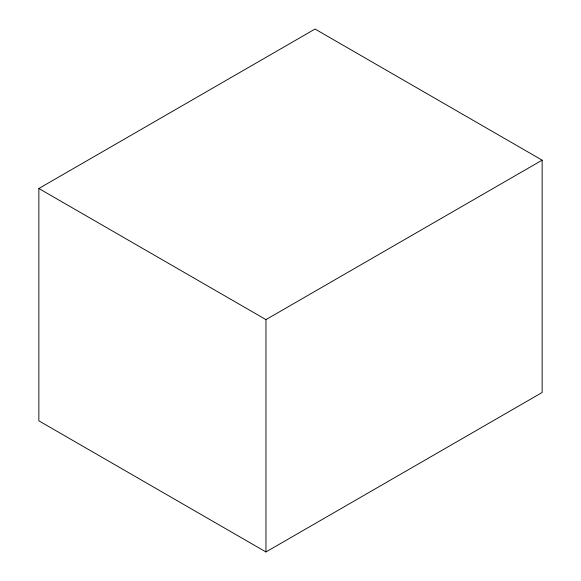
<?xml version="1.0" encoding="UTF-8"?>
<svg xmlns="http://www.w3.org/2000/svg" width="581" height="581" viewBox="0 0 581 581"><rect width="100%" height="100%" fill="white"/><g stroke="black" fill="none" stroke-linecap="round" stroke-linejoin="round"><path stroke-width="0.87" d="M38.862 188.498L315.04 29.05L542.138 160.167L542.138 392.502L265.96 551.95L38.862 420.833L38.862 188.498L265.96 319.615L542.138 160.167M265.96 319.615L265.96 551.95"/></g></svg>
